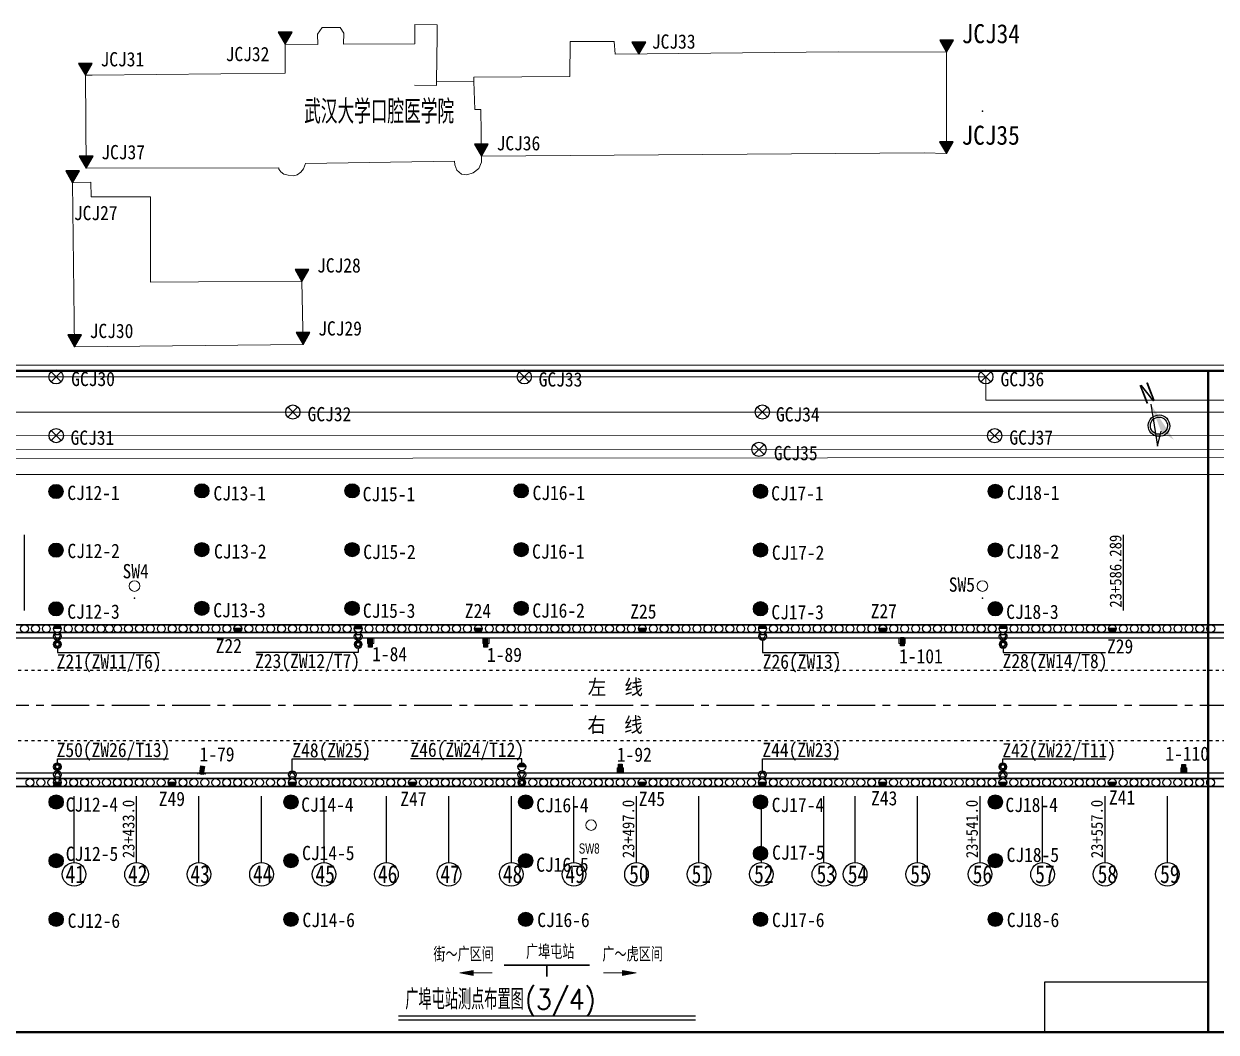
# Model space of a CAD drawing. Header units: millimetres. Extents: x 56 to 535294, y 65 to 2081451.
# Drawn here: x 1264 to 1765, y 186 to 610 of the extents above; entities that cross this region are included whole.
import ezdxf
from ezdxf.enums import TextEntityAlignment as Align

# ---------------------------------------------------------------- set-up
doc = ezdxf.new("R2010")
doc.units = ezdxf.units.MM
for name, pattern in [('238400', [0.8, 0.25, -0.3, 0.25]), ('CENTER', [50.8, 31.75, -6.35, 6.35, -6.35]), ('L1', [0])]:
    doc.linetypes.add(name, pattern=pattern)
for name, color, linetype in [('外框边线坐标标注', 7, 'Continuous'), ('桩', 5, 'Continuous'), ('桩基位置', 7, 'Continuous'), ('监测点', 7, 'Continuous')]:
    doc.layers.add(name, color=color, linetype=linetype)
doc.layers.add('监测标志', color=4, linetype='Continuous', lineweight=5)
doc.styles.get("Standard").update_dxf_attribs({"font": 'txt', "bigfont": 'gbcbig.shx'})
doc.styles.add('SZ30', font='wwtrstxt.shx', dxfattribs={"width": 0.7, "bigfont": 'hztxt.shx'})
doc.styles.add('宋体', font='')
doc.styles.get('宋体').set_extended_font_data('FangSong_GB2312')

msp = doc.modelspace()

# ---------------------------------------------------------------- hatches: boundary and pattern name
h = msp.add_hatch(color=7)
h.paths.add_polyline_path([(1373.63, 606.16), (1370.75, 606.16), (1373.63, 601.16)])
h.paths.add_polyline_path([(1376.52, 606.16), (1373.63, 606.16), (1373.63, 601.16)])
h = msp.add_hatch(color=7)
h.paths.add_polyline_path([(1522.22, 602), (1519.34, 602), (1522.22, 597)])
h.paths.add_polyline_path([(1525.11, 602), (1522.22, 602), (1522.22, 597)])
h = msp.add_hatch(color=7)
h.paths.add_polyline_path([(1651.55, 602.83), (1648.67, 602.83), (1651.55, 597.83)])
h.paths.add_polyline_path([(1654.44, 602.83), (1651.55, 602.83), (1651.55, 597.83)])
h = msp.add_hatch(color=7)
h.paths.add_polyline_path([(1289.69, 593.09), (1286.81, 593.09), (1289.69, 588.1)])
h.paths.add_polyline_path([(1292.58, 593.09), (1289.69, 593.09), (1289.69, 588.1)])
h = msp.add_hatch(color=7)
h.paths.add_polyline_path([(1456.1, 559.1), (1453.21, 559.1), (1456.1, 554.1)])
h.paths.add_polyline_path([(1458.98, 559.1), (1456.1, 559.1), (1456.1, 554.1)])
h = msp.add_hatch(color=7)
h.paths.add_polyline_path([(1651.48, 560.17), (1648.59, 560.17), (1651.48, 555.17)])
h.paths.add_polyline_path([(1654.37, 560.17), (1651.48, 560.17), (1651.48, 555.17)])
h = msp.add_hatch(color=7)
h.paths.add_polyline_path([(1290.02, 554.06), (1287.14, 554.06), (1290.02, 549.06)])
h.paths.add_polyline_path([(1292.91, 554.06), (1290.02, 554.06), (1290.02, 549.06)])
h = msp.add_hatch(color=7)
h.paths.add_polyline_path([(1284.32, 547.87), (1281.43, 547.87), (1284.32, 542.88)])
h.paths.add_polyline_path([(1287.2, 547.87), (1284.32, 547.87), (1284.32, 542.88)])
h = msp.add_hatch(color=7)
h.paths.add_polyline_path([(1380.7, 506.48), (1377.81, 506.48), (1380.7, 501.48)])
h.paths.add_polyline_path([(1383.58, 506.48), (1380.7, 506.48), (1380.7, 501.48)])
h = msp.add_hatch(color=7)
h.paths.add_polyline_path([(1285.14, 478.96), (1282.26, 478.96), (1285.14, 473.96)])
h.paths.add_polyline_path([(1288.03, 478.96), (1285.14, 478.96), (1285.14, 473.96)])
h = msp.add_hatch(color=7)
h.paths.add_polyline_path([(1285.14, 478.96), (1282.26, 478.96), (1285.14, 473.96)])
h.paths.add_polyline_path([(1288.03, 478.96), (1285.14, 478.96), (1285.14, 473.96)])
h = msp.add_hatch(color=7)
h.paths.add_polyline_path([(1381.17, 480), (1378.29, 480), (1381.17, 475)])
h.paths.add_polyline_path([(1384.06, 480), (1381.17, 480), (1381.17, 475)])
for points in [[(1280.38, 413.21, 1), (1274.39, 413.21, 1)], [(1341.61, 413.47, 1), (1335.62, 413.47, 1)], [(1404.75, 413.47, 1), (1398.76, 413.47, 1)], [(1475.78, 413.47, 1), (1469.79, 413.47, 1)], [(1576.36, 413.26, 1), (1570.38, 413.26, 1)], [(1675.02, 413.26, 1), (1669.03, 413.26, 1)], [(1280.38, 388.55, 1), (1274.39, 388.55, 1)], [(1341.61, 388.81, 1), (1335.62, 388.81, 1)], [(1404.75, 388.81, 1), (1398.76, 388.81, 1)], [(1475.78, 388.81, 1), (1469.79, 388.81, 1)], [(1576.36, 388.59, 1), (1570.38, 388.59, 1)], [(1675.02, 388.59, 1), (1669.03, 388.59, 1)], [(1280.38, 363.89, 1), (1274.39, 363.89, 1)], [(1341.61, 364.14, 1), (1335.62, 364.14, 1)], [(1404.75, 364.14, 1), (1398.76, 364.14, 1)], [(1475.78, 364.14, 1), (1469.79, 364.14, 1)], [(1576.36, 363.93, 1), (1570.38, 363.93, 1)], [(1675.02, 363.93, 1), (1669.03, 363.93, 1)], [(1352.1, 355.58, 1), (1355.38, 355.58)], [(1453.16, 355.58, 1), (1456.44, 355.58)], [(1522.06, 355.58, 1), (1525.34, 355.58)], [(1623.12, 355.58, 1), (1626.4, 355.58)], [(1719.58, 355.58, 1), (1722.86, 355.58)], [(1276.25, 290.94, 1), (1279.53, 290.94)], [(1324.46, 290.94, 1), (1327.74, 290.94)], [(1374.98, 290.94, 1), (1378.26, 290.94)], [(1425.51, 290.94, 1), (1428.79, 290.94)], [(1521.98, 290.94, 1), (1525.26, 290.94)], [(1572.5, 290.94, 1), (1575.78, 290.94)], [(1623.03, 290.94, 1), (1626.31, 290.94)], [(1673.56, 290.94, 1), (1676.84, 290.94)], [(1719.49, 290.94, 1), (1722.78, 290.94)], [(1280.4, 282.75, 1), (1274.41, 282.75, 1)], [(1379.06, 282.75, 1), (1373.07, 282.75, 1)], [(1477.71, 282.75, 1), (1471.72, 282.75, 1)], [(1576.36, 282.75, 1), (1570.38, 282.75, 1)], [(1675.02, 282.75, 1), (1669.03, 282.75, 1)], [(1280.4, 258.08, 1), (1274.41, 258.08, 1)], [(1379.06, 258.08, 1), (1373.07, 258.08, 1)], [(1477.71, 258.08, 1), (1471.72, 258.08, 1)], [(1576.36, 261.14, 1), (1570.38, 261.14, 1)], [(1675.02, 258.08, 1), (1669.03, 258.08, 1)], [(1280.4, 233.42, 1), (1274.41, 233.42, 1)], [(1379.06, 233.42, 1), (1373.07, 233.42, 1)], [(1477.71, 233.42, 1), (1471.72, 233.42, 1)], [(1576.36, 233.42, 1), (1570.38, 233.42, 1)], [(1675.02, 233.42, 1), (1669.03, 233.42, 1)]]:
    msp.add_hatch(color=7).paths.add_polyline_path(points)
h = msp.add_hatch(color=7)
edge = h.paths.add_edge_path()
edge.add_ellipse((1277.89, 355.58), major_axis=(-1.16, 1.16), ratio=1, start_angle=-135, end_angle=45, ccw=False)
edge.add_line((1279.53, 355.58), (1276.25, 355.58))
h = msp.add_hatch(color=7)
edge = h.paths.add_edge_path()
edge.add_ellipse((1404.31, 355.57), major_axis=(-1.16, 1.16), ratio=1, start_angle=-135, end_angle=45, ccw=False)
edge.add_line((1405.95, 355.57), (1402.67, 355.57))
h = msp.add_hatch(color=7)
edge = h.paths.add_edge_path()
edge.add_ellipse((1574.23, 355.58), major_axis=(-1.16, 1.16), ratio=1, start_angle=-135, end_angle=45, ccw=False)
edge.add_line((1575.87, 355.58), (1572.59, 355.58))
h = msp.add_hatch(color=7)
edge = h.paths.add_edge_path()
edge.add_ellipse((1675.29, 355.58), major_axis=(-1.16, 1.16), ratio=1, start_angle=-135, end_angle=45, ccw=False)
edge.add_line((1676.93, 355.58), (1673.65, 355.58))
h = msp.add_hatch(color=7)
edge = h.paths.add_edge_path()
edge.add_ellipse((1473.07, 297.55), major_axis=(-1.16, 1.16), ratio=1, start_angle=-135, end_angle=45, ccw=False)
edge.add_line((1474.72, 297.55), (1471.43, 297.55))
at = {"linetype": 'ByBlock', "lineweight": 25}
for points in [[(1446.96, 210.95), (1452.66, 209.91), (1452.66, 211.99)], [(1515.4, 211.99), (1515.4, 209.91), (1521.09, 210.95)]]:
    msp.add_hatch(color=5, dxfattribs=at).paths.add_polyline_path(points)

# ---------------------------------------------------------------- linework, layer by layer
at = {"color": 252, "lineweight": 0}
for p, q in [((1389.18, 608.09), (1387.18, 605.28)), ((1396.79, 608.21), (1389.18, 608.09)), ((1398.28, 605.83), (1396.79, 608.21)), ((1428.08, 609.42), (1428.06, 601.22)), ((1437.54, 609.3), (1428.08, 609.42)), ((1437.47, 604.54), (1437.54, 609.3)), ((1387.18, 605.28), (1387.34, 601.02)), ((1398.1, 601.1), (1398.28, 605.83)), ((1428.06, 601.22), (1398.1, 601.1)), ((1437.21, 585.53), (1437.47, 604.54)), ((1493.25, 587.55), (1493.41, 602.24)), ((1493.41, 602.24), (1511.89, 602.25)), ((1511.89, 602.25), (1512.25, 596.89)), ((1373.63, 601.16), (1373.58, 588.91)), ((1387.34, 601.02), (1373.63, 601.16)), ((1512.25, 596.89), (1606.02, 597.93)), ((1651.55, 597.83), (1606.02, 597.93)), ((1651.48, 555.17), (1651.55, 597.83)), ((1292.56, 588.12), (1373.58, 588.91)), ((1452.86, 587.32), (1493.25, 587.55)), ((1452.92, 585.44), (1452.86, 587.32)), ((1428.02, 583.94), (1437.18, 583.75)), ((1437.18, 583.75), (1437.21, 585.53)), ((1452.92, 585.44), (1437.21, 585.53)), ((1453.27, 573.76), (1452.92, 585.44)), ((1455.83, 573.76), (1453.27, 573.76)), ((1456.1, 554.1), (1455.83, 573.76)), ((1382.18, 551.04), (1444.72, 551.98)), ((1444.72, 551.98), (1444.99, 550.38)), ((1454.94, 548.85), (1456.13, 551.52)), ((1642.09, 555.44), (1456.1, 554.1)), ((1456.13, 551.52), (1456.1, 554.1)), ((1642.09, 555.44), (1651.48, 555.17)), ((1290.02, 549.06), (1371.02, 549.21)), ((1371.02, 549.21), (1371.03, 548.62)), ((1371.03, 548.62), (1371.83, 547.47)), ((1371.83, 547.47), (1373.03, 546.5)), ((1373.03, 546.5), (1374.87, 546.06)), ((1377.23, 545.88), (1378.74, 546.27)), ((1378.74, 546.27), (1380.2, 547.34)), ((1380.2, 547.34), (1381.4, 548.73)), ((1381.4, 548.73), (1382.18, 551.04)), ((1444.99, 550.38), (1445.71, 548.25)), ((1445.71, 548.25), (1447.74, 546.52)), ((1447.74, 546.52), (1449.99, 546.25)), ((1449.99, 546.25), (1452.62, 547.04)), ((1452.62, 547.04), (1454.94, 548.85)), ((1291.94, 543.11), (1284.32, 542.88)), ((1284.32, 542.88), (1285.14, 473.96)), ((1292.14, 536.96), (1291.94, 543.11)), ((1374.87, 546.06), (1377.23, 545.88)), ((1317.02, 536.96), (1292.14, 536.96)), ((1317.02, 501.22), (1317.02, 536.96)), ((1337.21, 501.3), (1317.02, 501.22)), ((1380.7, 501.48), (1337.21, 501.3)), ((1381.17, 475), (1380.7, 501.48)), ((1285.14, 473.96), (1381.17, 475))]:
    msp.add_line(p, q, dxfattribs=at)
at = {"color": 7}
for p, q in [((1376.52, 606.16), (1370.75, 606.16)), ((1370.75, 606.16), (1373.63, 601.16)), ((1373.63, 601.16), (1376.52, 606.16)), ((1525.11, 602), (1519.34, 602)), ((1519.34, 602), (1522.22, 597)), ((1522.22, 597), (1525.11, 602)), ((1654.44, 602.83), (1648.67, 602.83)), ((1648.67, 602.83), (1651.55, 597.83)), ((1651.55, 597.83), (1654.44, 602.83)), ((1292.58, 593.09), (1286.81, 593.09)), ((1286.81, 593.09), (1289.69, 588.1)), ((1289.69, 588.1), (1292.58, 593.09)), ((1458.98, 559.1), (1453.21, 559.1)), ((1453.21, 559.1), (1456.1, 554.1)), ((1456.1, 554.1), (1458.98, 559.1)), ((1654.37, 560.17), (1648.59, 560.17)), ((1648.59, 560.17), (1651.48, 555.17)), ((1651.48, 555.17), (1654.37, 560.17)), ((1292.91, 554.06), (1287.14, 554.06)), ((1287.14, 554.06), (1290.02, 549.06)), ((1290.02, 549.06), (1292.91, 554.06)), ((1287.2, 547.87), (1281.43, 547.87)), ((1281.43, 547.87), (1284.32, 542.88)), ((1284.32, 542.88), (1287.2, 547.87)), ((1383.58, 506.48), (1377.81, 506.48)), ((1377.81, 506.48), (1380.7, 501.48)), ((1380.7, 501.48), (1383.58, 506.48)), ((1288.03, 478.96), (1282.26, 478.96)), ((1282.26, 478.96), (1285.14, 473.96)), ((1288.03, 478.96), (1282.26, 478.96)), ((1282.26, 478.96), (1285.14, 473.96)), ((1285.14, 473.96), (1288.03, 478.96)), ((1285.14, 473.96), (1288.03, 478.96)), ((1384.06, 480), (1378.29, 480)), ((1378.29, 480), (1381.17, 475)), ((1381.17, 475), (1384.06, 480)), ((1275.26, 459.27), (1279.49, 463.51)), ((1279.49, 459.27), (1275.26, 463.51)), ((1471.98, 459.27), (1476.21, 463.51)), ((1476.21, 459.27), (1471.98, 463.51)), ((1665.9, 459.27), (1670.13, 463.51)), ((1670.13, 459.27), (1665.9, 463.51)), ((1374.72, 444.47), (1378.96, 448.71)), ((1378.96, 444.47), (1374.72, 448.71)), ((1572.01, 444.47), (1576.25, 448.71)), ((1576.25, 444.47), (1572.01, 448.71)), ((1275.31, 434.57), (1279.55, 438.8)), ((1279.55, 434.57), (1275.31, 438.8)), ((1669.64, 434.52), (1673.87, 438.75)), ((1673.87, 434.52), (1669.64, 438.75)), ((1740.11, 432.27), (1741.69, 438.49)), ((1570.6, 428.79), (1574.83, 433.02)), ((1574.83, 428.79), (1570.6, 433.02)), ((1279.53, 355.58), (1276.25, 355.58)), ((1277.9, 350.67), (1276.5, 353.13)), ((1276.5, 353.13), (1279.32, 353.12)), ((1279.32, 353.12), (1277.9, 350.67)), ((1355.38, 355.58), (1352.1, 355.58)), ((1405.95, 355.57), (1402.67, 355.57)), ((1404.32, 350.66), (1402.91, 353.11)), ((1402.91, 353.11), (1405.74, 353.1)), ((1405.74, 353.1), (1404.32, 350.66)), ((1456.44, 355.58), (1453.16, 355.58)), ((1525.34, 355.58), (1522.06, 355.58)), ((1575.87, 355.58), (1572.59, 355.58)), ((1574.24, 350.67), (1572.83, 353.13)), ((1572.83, 353.13), (1575.66, 353.12)), ((1575.66, 353.12), (1574.24, 350.67)), ((1626.4, 355.58), (1623.12, 355.58)), ((1676.93, 355.58), (1673.65, 355.58)), ((1675.29, 350.67), (1673.89, 353.13)), ((1673.89, 353.13), (1676.72, 353.12)), ((1676.72, 353.12), (1675.29, 350.67)), ((1722.86, 355.58), (1719.58, 355.58)), ((1277.91, 347.27), (1277.91, 345.57)), ((1404.32, 347.26), (1404.32, 345.56)), ((1574.24, 350.67), (1574.24, 345.57)), ((1675.3, 347.27), (1675.3, 345.57)), ((1277.91, 345.57), (1320.86, 345.57)), ((1404.32, 345.56), (1361.37, 345.56)), ((1574.24, 345.57), (1606.14, 345.57)), ((1675.3, 345.57), (1718.26, 345.57)), ((1277.91, 299.25), (1277.91, 300.95)), ((1277.91, 300.95), (1324.62, 300.95)), ((1376.63, 295.85), (1376.63, 300.95)), ((1376.63, 300.95), (1408.54, 300.95)), ((1473.04, 300.89), (1426.31, 300.89)), ((1473.04, 299.19), (1473.04, 300.89)), ((1574.15, 295.85), (1574.15, 300.95)), ((1574.15, 300.95), (1606.06, 300.95)), ((1675.21, 299.25), (1675.21, 300.95)), ((1675.21, 300.95), (1718.17, 300.95)), ((1277.9, 295.85), (1276.5, 293.39)), ((1279.32, 293.41), (1277.9, 295.85)), ((1376.63, 295.85), (1375.23, 293.39)), ((1378.05, 293.41), (1376.63, 295.85)), ((1474.72, 297.55), (1471.43, 297.55)), ((1574.15, 295.85), (1572.75, 293.39)), ((1575.57, 293.41), (1574.15, 295.85)), ((1675.21, 295.85), (1673.8, 293.39)), ((1676.63, 293.41), (1675.21, 295.85)), ((1279.53, 290.94), (1276.25, 290.94)), ((1276.5, 293.39), (1279.32, 293.41)), ((1327.74, 290.94), (1324.46, 290.94)), ((1378.26, 290.94), (1374.98, 290.94)), ((1375.23, 293.39), (1378.05, 293.41)), ((1428.79, 290.94), (1425.51, 290.94)), ((1473.08, 292.65), (1471.68, 295.1)), ((1471.68, 295.1), (1474.51, 295.09)), ((1474.51, 295.09), (1473.08, 292.65)), ((1525.26, 290.94), (1521.98, 290.94)), ((1575.78, 290.94), (1572.5, 290.94)), ((1572.75, 293.39), (1575.57, 293.41)), ((1626.31, 290.94), (1623.03, 290.94)), ((1676.84, 290.94), (1673.56, 290.94)), ((1673.8, 293.39), (1676.63, 293.41)), ((1722.78, 290.94), (1719.49, 290.94)), ((1421.22, 191.29), (1545.98, 191.29))]:
    msp.add_line(p, q, dxfattribs=at)
at = {"linetype": 'L1', "lineweight": 0}
for p, q in [((1289.69, 588.1), (1292.56, 588.12)), ((1290.02, 549.06), (1289.69, 588.1))]:
    msp.add_line(p, q, dxfattribs=at)
at = {"color": 4, "lineweight": 0}
for p, q in [((1072.12, 466.32), (2179.92, 466.32)), ((1726.87, 466.32), (2179.92, 466.32)), ((1072.12, 461.39), (1668.02, 461.39)), ((1668.02, 461.39), (1668, 451.52)), ((1668, 451.52), (2183.69, 451.52)), ((1072.12, 446.59), (2183.69, 446.59)), ((1072.12, 436.71), (2100.34, 436.58)), ((1072.12, 430.82), (2084.62, 430.99)), ((1072.12, 426.94), (2069.14, 427.7)), ((1072.12, 420.28), (2153.27, 420.28))]:
    msp.add_line(p, q, dxfattribs=at)
at = {"color": 7, "lineweight": 40}
for p, q in [((1205.71, 463.95), (1761.49, 463.95)), ((1761.49, 463.95), (2317.28, 463.95)), ((1761.49, 186.06), (1761.49, 463.95)), ((1761.49, 463.95), (1761.49, 186.06)), ((1761.49, 186.06), (1205.71, 186.06)), ((2317.28, 186.06), (1761.49, 186.06))]:
    msp.add_line(p, q, dxfattribs=at)
at = {"color": 7, "extrusion": (2e-16, 2e-16, -1)}
msp.add_line((1737.31, 449.87), (1740.11, 432.27), dxfattribs=at)
for p, q in [((1408.68, 351.27), (1410.22, 351.27)), ((1408.68, 347.86), (1408.68, 351.27)), ((1408.68, 350.61), (1409.28, 351.27)), ((1408.68, 350.06), (1409.78, 351.27)), ((1408.68, 349.51), (1410.22, 351.21)), ((1410.22, 351.27), (1410.22, 347.86)), ((1457.17, 351.27), (1458.7, 351.27)), ((1457.17, 347.86), (1457.17, 351.27)), ((1457.17, 350.61), (1457.76, 351.27)), ((1457.17, 350.06), (1458.26, 351.27)), ((1457.17, 349.51), (1458.7, 351.21)), ((1458.7, 351.27), (1458.7, 347.86)), ((1632.22, 351.8), (1633.75, 351.8)), ((1632.22, 348.39), (1632.22, 351.8)), ((1632.22, 351.14), (1632.82, 351.8)), ((1632.22, 350.59), (1633.31, 351.8)), ((1632.22, 350.04), (1633.75, 351.74)), ((1632.22, 349.49), (1633.75, 351.19)), ((1633.75, 351.8), (1633.75, 348.39)), ((1408.68, 348.96), (1410.22, 350.66)), ((1408.68, 348.41), (1410.22, 350.11)), ((1410.22, 347.86), (1408.68, 347.86)), ((1408.69, 347.86), (1410.22, 349.56)), ((1409.18, 347.86), (1410.22, 349.02)), ((1409.67, 347.86), (1410.22, 348.47)), ((1457.17, 348.96), (1458.7, 350.66)), ((1457.17, 348.41), (1458.7, 350.11)), ((1457.17, 347.86), (1458.7, 349.56)), ((1458.7, 347.86), (1457.17, 347.86)), ((1457.66, 347.86), (1458.7, 349.02)), ((1458.15, 347.86), (1458.7, 348.47)), ((1632.22, 348.94), (1633.75, 350.64)), ((1633.75, 348.39), (1632.22, 348.39)), ((1632.23, 348.39), (1633.75, 350.09)), ((1632.72, 348.39), (1633.75, 349.54)), ((1633.21, 348.39), (1633.75, 348.99)), ((1337.72, 294.55), (1338.19, 297.93)), ((1337.72, 294.55), (1339.47, 296.03)), ((1337.8, 295.09), (1339.55, 296.57)), ((1337.87, 295.64), (1339.62, 297.11)), ((1337.95, 296.18), (1339.7, 297.66)), ((1338.02, 296.72), (1339.27, 297.78)), ((1338.1, 297.27), (1338.78, 297.85)), ((1338.19, 297.93), (1339.71, 297.72)), ((1339.71, 297.72), (1339.24, 294.34)), ((1513.68, 298.7), (1515.21, 298.7)), ((1513.68, 295.29), (1513.68, 298.7)), ((1513.68, 298.04), (1514.28, 298.7)), ((1513.68, 297.49), (1514.77, 298.7)), ((1513.68, 296.94), (1515.21, 298.64)), ((1513.68, 296.39), (1515.21, 298.09)), ((1513.68, 295.84), (1515.21, 297.55)), ((1513.68, 295.29), (1515.21, 297)), ((1514.18, 295.29), (1515.21, 296.45)), ((1514.67, 295.29), (1515.21, 295.9)), ((1515.21, 298.7), (1515.21, 295.29)), ((1750.44, 298.48), (1751.98, 298.48)), ((1750.44, 295.06), (1750.44, 298.48)), ((1750.44, 297.81), (1751.04, 298.48)), ((1750.44, 297.26), (1751.54, 298.48)), ((1750.44, 296.71), (1751.98, 298.42)), ((1750.44, 296.16), (1751.98, 297.87)), ((1750.44, 295.61), (1751.98, 297.32)), ((1750.45, 295.06), (1751.98, 296.77)), ((1750.94, 295.06), (1751.98, 296.22)), ((1751.43, 295.06), (1751.98, 295.67)), ((1751.98, 298.48), (1751.98, 295.06)), ((1339.24, 294.34), (1337.72, 294.55)), ((1338.21, 294.48), (1339.4, 295.48)), ((1338.7, 294.41), (1339.32, 294.94)), ((1515.21, 295.29), (1513.68, 295.29)), ((1751.98, 295.06), (1750.44, 295.06)), ((1692.86, 186.06), (1692.86, 207.13)), ((1692.86, 207.13), (1761.49, 207.13)), ((1761.49, 207.13), (1761.49, 186.06)), ((1761.49, 186.06), (1692.86, 186.06))]:
    msp.add_line(p, q)
at = {"color": 5, "lineweight": 30, "extrusion": (-2e-16, 2e-16, -1)}
msp.add_line((1465.66, 214.2), (1501.53, 214.2), dxfattribs=at)
at = {"color": 5, "lineweight": 30}
msp.add_line((1483.6, 214.2), (1483.6, 209.43), dxfattribs=at)
at = {"color": 7, "lineweight": -3}
msp.add_line((1421.22, 192.97), (1545.98, 192.97), dxfattribs=at)
at = {"lineweight": 0}
for centre in [(1277.91, 348.97), (1404.32, 348.96), (1675.3, 348.97), (1277.91, 297.55), (1675.21, 297.55), (1473.09, 290.94)]:
    msp.add_circle(centre, 1.37, dxfattribs=at)
at = {"color": 7, "extrusion": (2e-16, 2e-16, -1)}
for major_axis, start_param, end_param in [((1.83, 4.12), 3.926991, 10.210176), ((-3.3, 1.46), 5.497787, 11.780972)]:
    msp.add_ellipse((1740.78, 440.85), major_axis=major_axis, ratio=1, start_param=start_param, end_param=end_param, dxfattribs=at)
for p in [(1666.61, 572.95), (1310.33, 368.33), (1666.61, 368.33)]:
    msp.add_point(p)
msp.add_solid([(-1747.04, 434.94), (-1741.69, 438.49), (-1737.31, 449.87)], dxfattribs=at)
at = {"layer": '外框边线坐标标注', "color": 5}
for p, q in [((1264, 395.03), (1264, 363.24)), ((1725.78, 395.03), (1725.78, 363.25)), ((1284.94, 257.33), (1284.94, 285.22)), ((1311.19, 257.33), (1311.19, 285.22)), ((1337.41, 257.33), (1337.41, 285.22)), ((1363.7, 257.33), (1363.7, 285.22)), ((1389.95, 257.33), (1389.95, 285.22)), ((1416.19, 257.33), (1416.19, 285.22)), ((1442.45, 257.33), (1442.45, 285.22)), ((1468.7, 257.33), (1468.7, 285.22)), ((1494.96, 257.33), (1494.96, 285.22)), ((1521.25, 257.33), (1521.25, 285.22)), ((1547.49, 257.33), (1547.49, 285.22)), ((1573.74, 257.33), (1573.74, 285.22)), ((1599.99, 257.33), (1599.99, 285.22)), ((1613.12, 257.33), (1613.12, 285.22)), ((1639.36, 257.33), (1639.36, 285.22)), ((1665.61, 257.33), (1665.61, 285.22)), ((1691.87, 257.33), (1691.87, 285.22)), ((1718.12, 257.33), (1718.12, 285.22)), ((1744.34, 257.33), (1744.34, 285.22))]:
    msp.add_line(p, q, dxfattribs=at)
at = {"layer": '外框边线坐标标注', "color": 7, "lineweight": 30}
for p, q in [((1072.12, 357.22), (1951.96, 357.22)), ((1289.28, 353.94), (1072.12, 353.94)), ((1955.24, 353.94), (1289.28, 353.94)), ((1072.12, 292.58), (1959.67, 292.58)), ((1956.39, 289.3), (1072.12, 289.3))]:
    msp.add_line(p, q, dxfattribs=at)
at = {"layer": '外框边线坐标标注', "color": 252}
for p, q in [((2002.49, 351.64), (1072.12, 351.65)), ((2002.49, 351.64), (1072.12, 351.65)), ((1459.76, 353.94), (1459.76, 353.94)), ((1459.76, 353.94), (1459.76, 353.94)), ((1472.88, 353.94), (1472.88, 353.94)), ((1472.88, 353.94), (1472.88, 353.94)), ((1486.01, 353.94), (1486.01, 353.94)), ((1486.01, 353.94), (1486.01, 353.94)), ((1511.6, 353.94), (1511.6, 353.94)), ((1511.6, 353.94), (1511.6, 353.94)), ((2002.49, 294.85), (1072.12, 294.87)), ((2002.49, 294.85), (1072.12, 294.87))]:
    msp.add_line(p, q, dxfattribs=at)
at = {"layer": '外框边线坐标标注', "color": 30, "linetype": 'CENTER', "ltscale": 0.5}
msp.add_line((2002.49, 323.26), (1072.12, 323.26), dxfattribs=at)
at = {"layer": '外框边线坐标标注', "color": 0}
msp.add_line((1072.12, 289.3), (1956.39, 289.3), dxfattribs=at)
at = {"layer": '外框边线坐标标注', "color": 7}
for centre in [(1277.38, 461.39), (1474.09, 461.39), (1668.02, 461.39), (1376.84, 446.59), (1574.13, 446.59), (1277.43, 436.69), (1671.76, 436.64), (1572.72, 430.9), (1277.38, 413.21), (1338.62, 413.47), (1401.76, 413.47), (1472.79, 413.47), (1573.37, 413.26), (1672.02, 413.26), (1277.38, 388.55), (1338.62, 388.81), (1401.76, 388.81), (1472.79, 388.81), (1573.37, 388.59), (1672.02, 388.59), (1277.38, 363.89), (1338.62, 364.14), (1401.76, 364.14), (1472.79, 364.14), (1573.37, 363.93), (1672.02, 363.93), (1277.41, 282.75), (1376.06, 282.75), (1474.72, 282.75), (1573.37, 282.75), (1672.02, 282.75), (1277.41, 258.08), (1376.06, 258.08), (1474.72, 258.08), (1573.37, 261.14), (1672.02, 258.08), (1277.41, 233.42), (1376.06, 233.42), (1474.72, 233.42), (1573.37, 233.42), (1672.02, 233.42)]:
    msp.add_circle(centre, 2.99, dxfattribs=at)
at = {"layer": '外框边线坐标标注', "color": 40}
for centre in [(1264.11, 355.58), (1268.71, 355.58), (1273.3, 355.58), (1277.89, 355.58), (1282.49, 355.58), (1287.08, 355.58), (1291.67, 355.58), (1296.27, 355.58), (1299.74, 355.58), (1303.22, 355.58), (1307.81, 355.58), (1312.4, 355.58), (1317, 355.58), (1321.59, 355.58), (1326.18, 355.58), (1330.78, 355.58), (1335.37, 355.58), (1339.96, 355.58), (1344.56, 355.58), (1349.15, 355.58), (1353.74, 355.58), (1358.34, 355.58), (1362.93, 355.58), (1367.52, 355.58), (1372.12, 355.58), (1376.71, 355.58), (1381.3, 355.58), (1385.9, 355.58), (1390.49, 355.58), (1395.08, 355.58), (1399.68, 355.58), (1404.27, 355.58), (1404.31, 355.57), (1408.87, 355.58), (1413.46, 355.58), (1418.05, 355.58), (1422.65, 355.58), (1427.24, 355.58), (1431.83, 355.58), (1436.43, 355.58), (1441.02, 355.58), (1445.61, 355.58), (1450.21, 355.58), (1675.29, 355.58), (1473.07, 297.55), (1277.89, 290.94)]:
    msp.add_circle(centre, 1.64, dxfattribs=at)
at = {"layer": '外框边线坐标标注', "color": 252}
for centre in [(1454.8, 355.58), (1454.8, 355.58), (1454.8, 355.58), (1454.8, 355.58), (1454.8, 355.58), (1459.39, 355.58), (1463.99, 355.58), (1468.58, 355.58), (1473.17, 355.58), (1477.77, 355.58), (1482.36, 355.58), (1486.95, 355.58), (1491.55, 355.58), (1496.14, 355.58), (1500.73, 355.58), (1505.33, 355.58), (1509.92, 355.58), (1514.52, 355.58), (1519.11, 355.58), (1523.7, 355.58), (1523.7, 355.58), (1523.7, 355.58), (1523.7, 355.58), (1523.7, 355.58), (1523.7, 355.58), (1528.3, 355.58), (1532.89, 355.58), (1537.48, 355.58), (1542.08, 355.58), (1546.67, 355.58), (1551.26, 355.58), (1555.86, 355.58), (1560.45, 355.58), (1565.04, 355.58), (1569.64, 355.58), (1574.23, 355.58), (1578.82, 355.58), (1583.42, 355.58), (1588.01, 355.58), (1592.6, 355.58), (1597.2, 355.58), (1601.79, 355.58), (1606.38, 355.58), (1610.98, 355.58), (1615.57, 355.58), (1620.17, 355.58), (1624.76, 355.58), (1624.76, 355.58), (1624.76, 355.58), (1624.76, 355.58), (1624.76, 355.58), (1624.76, 355.58), (1624.76, 355.58), (1629.35, 355.58), (1633.95, 355.58), (1638.54, 355.58), (1643.13, 355.58), (1647.73, 355.58), (1652.32, 355.58), (1656.91, 355.58), (1661.51, 355.58), (1666.1, 355.58), (1670.69, 355.58), (1679.88, 355.58), (1684.47, 355.58), (1689.07, 355.58), (1693.66, 355.58), (1698.25, 355.58), (1702.85, 355.58), (1707.44, 355.58), (1712.03, 355.58), (1716.63, 355.58), (1721.22, 355.58), (1721.22, 355.58), (1721.22, 355.58), (1721.22, 355.58), (1721.22, 355.58), (1721.22, 355.58), (1721.22, 355.58), (1721.22, 355.58), (1725.82, 355.58), (1730.41, 355.58), (1735, 355.58), (1739.6, 355.58), (1744.19, 355.58), (1748.78, 355.58), (1753.38, 355.58), (1757.97, 355.58), (1762.56, 355.58), (1266.38, 290.94), (1270.97, 290.94), (1275.57, 290.94), (1275.57, 290.94), (1280.16, 290.94), (1280.16, 290.94), (1284.75, 290.94), (1289.35, 290.94), (1293.94, 290.94), (1298.54, 290.94), (1303.13, 290.94), (1307.72, 290.94), (1312.32, 290.94), (1316.91, 290.94), (1321.5, 290.94), (1326.1, 290.94), (1326.1, 290.94), (1326.1, 290.94), (1330.69, 290.94), (1335.28, 290.94), (1339.88, 290.94), (1344.47, 290.94), (1349.06, 290.94), (1353.66, 290.94), (1358.25, 290.94), (1362.84, 290.94), (1367.44, 290.94), (1372.03, 290.94), (1376.62, 290.94), (1376.62, 290.94), (1381.22, 290.94), (1385.81, 290.94), (1390.4, 290.94), (1395, 290.94), (1399.59, 290.94), (1404.19, 290.94), (1408.78, 290.94), (1413.37, 290.94), (1417.97, 290.94), (1422.56, 290.94), (1427.15, 290.94), (1427.15, 290.94), (1427.15, 290.94), (1427.15, 290.94), (1431.75, 290.94), (1431.75, 290.94), (1436.34, 290.94), (1440.93, 290.94), (1445.53, 290.94), (1450.12, 290.94), (1454.71, 290.94), (1459.31, 290.94), (1463.9, 290.94), (1468.49, 290.94), (1477.68, 290.94), (1482.27, 290.94), (1486.87, 290.94), (1491.46, 290.94), (1496.05, 290.94), (1500.65, 290.94), (1505.24, 290.94), (1509.84, 290.94), (1514.43, 290.94), (1519.02, 290.94), (1523.62, 290.94), (1523.62, 290.94), (1523.62, 290.94), (1523.62, 290.94), (1523.62, 290.94), (1528.21, 290.94), (1532.8, 290.94), (1537.4, 290.94), (1541.99, 290.94), (1546.58, 290.94), (1551.18, 290.94), (1555.77, 290.94), (1560.36, 290.94), (1564.96, 290.94), (1569.55, 290.94), (1574.14, 290.94), (1574.14, 290.94), (1574.14, 290.94), (1578.74, 290.94), (1583.33, 290.94), (1587.92, 290.94), (1592.52, 290.94), (1597.11, 290.94), (1601.7, 290.94), (1606.3, 290.94), (1610.89, 290.94), (1615.49, 290.94), (1620.08, 290.94), (1624.67, 290.94), (1624.67, 290.94), (1624.67, 290.94), (1624.67, 290.94), (1624.67, 290.94), (1624.67, 290.94), (1629.27, 290.94), (1633.86, 290.94), (1638.45, 290.94), (1643.05, 290.94), (1647.64, 290.94), (1652.23, 290.94), (1656.83, 290.94), (1661.42, 290.94), (1666.01, 290.94), (1670.61, 290.94), (1675.2, 290.94), (1679.79, 290.94), (1684.39, 290.94), (1688.98, 290.94), (1693.57, 290.94), (1698.17, 290.94), (1702.76, 290.94), (1707.35, 290.94), (1711.95, 290.94), (1716.54, 290.94), (1721.14, 290.94), (1721.14, 290.94), (1721.14, 290.94), (1721.14, 290.94), (1721.14, 290.94), (1721.14, 290.94), (1721.14, 290.94), (1721.14, 290.94), (1721.14, 290.94), (1725.73, 290.94), (1730.32, 290.94), (1734.92, 290.94), (1739.51, 290.94), (1744.1, 290.94), (1748.7, 290.94), (1753.29, 290.94), (1757.88, 290.94), (1762.48, 290.94)]:
    msp.add_circle(centre, 1.64, dxfattribs=at)
at = {"layer": '外框边线坐标标注', "color": 30}
msp.add_circle((1675.29, 355.58), 1.64, dxfattribs=at)
at = {"layer": '外框边线坐标标注', "color": 5}
for centre in [(1284.94, 252.37), (1311.19, 252.37), (1337.41, 252.37), (1363.7, 252.37), (1389.95, 252.37), (1416.19, 252.37), (1442.45, 252.37), (1468.7, 252.37), (1494.96, 252.37), (1521.25, 252.37), (1547.49, 252.37), (1573.74, 252.37), (1599.99, 252.37), (1613.12, 252.37), (1639.36, 252.37), (1665.61, 252.37), (1691.87, 252.37), (1718.12, 252.37), (1744.34, 252.37)]:
    msp.add_circle(centre, 4.96, dxfattribs=at)
at = {"layer": '桩', "color": 30, "linetype": '238400', "ltscale": 5}
for p, q in [((2002.49, 338.03), (1168.01, 338.03)), ((2002.49, 308.5), (1168.01, 308.5))]:
    msp.add_line(p, q, dxfattribs=at)
at = {"layer": '桩基位置', "color": 7}
for centre, radius in [((1277.89, 355.58), 1.64), ((1353.74, 355.58), 1.64), ((1404.31, 355.57), 1.64), ((1454.8, 355.58), 1.64), ((1523.7, 355.58), 1.64), ((1574.23, 355.58), 1.64), ((1624.76, 355.58), 1.64), ((1675.29, 355.58), 1.64), ((1721.22, 355.58), 1.64), ((1277.91, 352.31), 1.63), ((1404.32, 352.29), 1.63), ((1574.24, 352.31), 1.63), ((1675.3, 352.31), 1.63), ((1277.91, 294.22), 1.63), ((1376.64, 294.22), 1.63), ((1473.07, 297.55), 1.64), ((1473.09, 294.28), 1.63), ((1574.16, 294.22), 1.63), ((1675.21, 294.22), 1.63), ((1277.89, 290.94), 1.64), ((1326.1, 290.94), 1.64), ((1376.62, 290.94), 1.64), ((1427.15, 290.94), 1.64), ((1523.62, 290.94), 1.64), ((1574.14, 290.94), 1.64), ((1624.67, 290.94), 1.64), ((1675.2, 290.94), 1.64), ((1721.14, 290.94), 1.64)]:
    msp.add_circle(centre, radius, dxfattribs=at)
at = {"layer": '监测标志', "color": 5, "lineweight": 20}
for p, q in [((1446.96, 210.95, 0), (1452.66, 211.99, 0)), ((1452.66, 209.91, 0), (1446.96, 210.95, 0)), ((1452.66, 209.91, 0), (1452.66, 211.99, 0)), ((1452.66, 210.95), (1460.61, 210.95)), ((1515.4, 210.95), (1507.45, 210.95)), ((1515.4, 209.91, 0), (1515.4, 211.99, 0)), ((1521.09, 210.95, 0), (1515.4, 211.99, 0)), ((1515.4, 209.91, 0), (1521.09, 210.95, 0))]:
    msp.add_line(p, q, dxfattribs=at)
at = {"layer": '监测点', "lineweight": 0}
for p, q in [((1408.19, 349.34), (1408.19, 351.65)), ((1410.82, 349.34), (1410.82, 351.65)), ((1456.67, 349.34), (1456.67, 351.65)), ((1459.3, 349.34), (1459.3, 351.65)), ((1631.55, 349.34), (1631.55, 351.64)), ((1634.18, 349.34), (1634.18, 351.64)), ((1410.82, 349.34), (1408.19, 349.34)), ((1459.3, 349.34), (1456.67, 349.34)), ((1634.18, 349.34), (1631.55, 349.34)), ((1513.16, 294.86), (1513.16, 297.16)), ((1515.79, 297.16), (1513.16, 297.16)), ((1513.17, 295.97), (1513.17, 295.42)), ((1513.17, 295.97), (1513.17, 295.42)), ((1515.79, 294.86), (1515.79, 297.16)), ((1749.93, 294.85), (1749.93, 297.15)), ((1752.56, 297.15), (1749.93, 297.15)), ((1749.94, 295.97), (1749.94, 295.41)), ((1749.94, 295.97), (1749.94, 295.41)), ((1752.56, 294.85), (1752.56, 297.15)), ((1336.95, 294.49), (1337, 294.89)), ((1340.27, 294.49), (1337, 294.89))]:
    msp.add_line(p, q, dxfattribs=at)
for centre, radius in [((1310.33, 373.48), 2.22), ((1666.61, 373.48), 2.22), ((1277.91, 348.97), 1.7), ((1404.32, 348.96), 1.7), ((1675.3, 348.97), 1.7), ((1277.91, 297.55), 1.7), ((1675.21, 297.55), 1.7), ((1473.09, 290.94), 1.7), ((1502.18, 273.04), 2.22)]:
    msp.add_circle(centre, radius, dxfattribs=at)
at = {"layer": '监测点', "lineweight": 30}
for centre in [(1277.91, 348.97), (1404.32, 348.96), (1675.3, 348.97), (1277.91, 297.55), (1675.21, 297.55), (1473.09, 290.94)]:
    msp.add_circle(centre, 0.872, dxfattribs=at)

# ---------------------------------------------------------------- texts
at = {"color": 7, "style": '宋体', "width": 0.9}
for s, height, p in [('JCJ34', 8, (1657.88, 601.55, -104.92)), ('JCJ33', 6, (1527.7, 599.26, -104.92)), ('JCJ31', 6, (1296.03, 591.82, -104.92)), ('JCJ32', 6, (1348.62, 594, -104.92)), ('JCJ35', 8, (1657.81, 558.89, -104.92)), ('JCJ36', 6, (1462.45, 556.53, -104.92)), ('JCJ37', 6, (1296.36, 552.78, -104.92)), ('JCJ27', 6, (1284.86, 527.22, -104.92)), ('JCJ28', 6, (1387.03, 505.2, -104.92)), ('JCJ30', 6, (1291.48, 477.68, -104.92)), ('JCJ29', 6, (1387.51, 478.72, -104.92)), ('GCJ30', 6, (1283.73, 457.5)), ('GCJ33', 6, (1480.15, 457.29)), ('GCJ36', 6, (1674.21, 457.41)), ('GCJ32', 6, (1383.05, 442.7)), ('GCJ34', 6, (1579.86, 442.61)), ('GCJ31', 6, (1283.46, 432.8)), ('GCJ37', 6, (1677.92, 432.87)), ('GCJ35', 6, (1579, 426.33)), ('CJ12-1', 6, (1282.07, 409.63, -104.92)), ('CJ13-1', 6, (1343.49, 409.45, -104.92)), ('CJ15-1', 6, (1406.21, 409.09, -104.92)), ('CJ16-1', 6, (1477.58, 409.62, -104.92)), ('CJ17-1', 6, (1577.83, 409.45, -104.92)), ('CJ18-1', 6, (1676.94, 409.67, -104.92)), ('CJ12-2', 6, (1282.13, 385.24, -104.92)), ('CJ13-2', 6, (1343.74, 385.04)), ('CJ15-2', 6, (1406.43, 384.84)), ('CJ16-1', 6, (1477.39, 384.99, -104.92)), ('CJ18-2', 6, (1676.79, 385.01, -104.92)), ('CJ17-2', 6, (1578.14, 384.5, -104.92)), ('SW4', 6, (1305.3, 376.73)), ('SW5', 6, (1652.46, 371.1)), ('CJ12-3', 6, (1282.07, 359.75, -104.92)), ('CJ13-3', 6, (1343.41, 360.34)), ('CJ15-3', 6, (1406.3, 360.13, -104.92)), ('Z24', 6, (1449.14, 360.05, -104.92)), ('CJ16-2', 6, (1477.49, 360.2, -104.92)), ('Z25', 6, (1518.63, 359.79, -104.92)), ('Z27', 6, (1619.66, 359.96, -104.92)), ('CJ18-3', 6, (1676.6, 359.66, -104.92)), ('CJ17-3', 6, (1577.94, 359.49, -104.92)), ('Z22', 6, (1344.44, 345.35, -104.92)), ('Z29', 6, (1718.96, 345.16, -104.92)), ('Z23(ZW12/T7)', 6, (1361.01, 339.01, -104.92)), ('1-84', 6, (1410.18, 341.91, -104.92)), ('1-89', 6, (1458.43, 341.62, -104.92)), ('1-101', 6, (1631.59, 341, -104.92)), ('Z21(ZW11/T6)', 6, (1277.62, 338.82, -104.92)), ('Z26(ZW13)', 6, (1574.31, 338.73, -104.92)), ('Z28(ZW14/T8)', 6, (1675.08, 338.99, -104.92)), ('1-79', 6, (1337.66, 299.8, -104.92)), ('Z48(ZW25)', 6, (1376.65, 301.51, -104.92)), ('Z46(ZW24/T12)', 6, (1426.29, 301.72, -104.92)), ('Z44(ZW23)', 6, (1574.15, 301.63, -104.92)), ('1-110', 6, (1743.47, 300.06, -104.92)), ('1-92', 6, (1513.01, 299.64, -104.92)), ('Z49', 6, (1320.53, 281.07, -104.92)), ('Z47', 6, (1422.01, 281.04, -104.92)), ('Z45', 6, (1522.21, 281.07, -104.92)), ('Z43', 6, (1619.83, 281.34, -104.92)), ('Z41', 6, (1719.77, 281.66, -104.92)), ('CJ12-4', 6, (1281.41, 278.69, -104.92)), ('CJ14-4', 6, (1380.37, 278.64, -104.92)), ('CJ16-4', 6, (1479.11, 278.42, -104.92)), ('CJ17-4', 6, (1578.08, 278.53, -104.92)), ('CJ18-4', 6, (1676.28, 278.55, -104.92)), ('CJ12-5', 6, (1281.44, 258, -104.92)), ('CJ14-5', 6, (1380.74, 258.33, -104.92)), ('CJ17-5', 6, (1578.25, 258.52, -104.92)), ('CJ18-5', 6, (1676.76, 257.55, -104.92)), ('CJ16-5', 6, (1479.09, 253.44, -104.92)), ('CJ12-6', 6, (1282.24, 229.87, -104.92)), ('CJ14-6', 6, (1380.89, 230.2, -104.92)), ('CJ16-6', 6, (1479.55, 230.2, -104.92)), ('CJ17-6', 6, (1578.2, 230.2, -104.92)), ('CJ18-6', 6, (1676.85, 230.2, -104.92))]:
    msp.add_text(s, height=height, dxfattribs=at).set_placement(p)
at = {"color": 0, "style": '宋体', "width": 0.9}
msp.add_text('N', height=8.26, rotation=21.0547, dxfattribs=at).set_placement((1734.97, 449.8))
at = {"color": 5, "style": '宋体', "width": 0.9}
for s, p in [('左  线', (1523.94, 327.83, 80.22)), ('右  线', (1523.83, 312.02, 80.22))]:
    msp.add_text(s, height=6.298, dxfattribs=at).set_placement(p, align=Align.RIGHT)
at = {"color": 7, "style": '宋体'}
for s, height, rotation, width, p in [('Z50(ZW26/T13)', 6, 360, 0.9, (1277.62, 301.64, -104.92)), ('Z42(ZW22/T11)', 6, 360, 0.9, (1674.99, 301.47, -104.92)), ('街～广区间', 5.314, 0.2218, 0.7, (1435.94, 216.26, 0)), ('广埠屯站', 5.314, 0.2218, 0.7, (1474.86, 217.3, 0)), ('广～虎区间', 5.314, 0.2218, 0.7, (1506.96, 216.26, 0))]:
    msp.add_text(s, height=height, rotation=rotation, dxfattribs=dict(at, width=width)).set_placement(p)
at = {"color": 7, "width": 0.9}
for s, p in [('(3/4)', (1474.43, 195.57)), ('广埠屯站测点布置图', (1424.11, 195.57))]:
    msp.add_text(s, height=8.535, dxfattribs=at).set_placement(p)
at = {"layer": '外框边线坐标标注', "color": 5, "style": '宋体'}
for s, height, rotation, width, p in [('23+586.289', 5, 90.1409, 0.9, (1725.07, 364.43)), ('23+433.0', 5, 90.1409, 0.9, (1310.3, 259.17)), ('23+497.0', 5, 90.1409, 0.9, (1520.35, 259.17)), ('23+541.0', 5, 90.1409, 0.9, (1664.72, 259.17)), ('23+557.0', 5, 90.1409, 0.9, (1717.22, 259.17)), ('41', 7.5, 0.1409, 0.8, (1281.36, 248.7)), ('42', 7.5, 0.1409, 0.8, (1307.61, 248.7)), ('43', 7.5, 0.1409, 0.8, (1333.83, 248.7)), ('44', 7.5, 0.1409, 0.8, (1360.12, 248.7)), ('45', 7.5, 0.1409, 0.8, (1386.36, 248.7)), ('46', 7.5, 0.1409, 0.8, (1412.61, 248.7)), ('47', 7.5, 0.1409, 0.8, (1438.87, 248.7)), ('48', 7.5, 0.1409, 0.8, (1465.12, 248.7)), ('49', 7.5, 0.1409, 0.8, (1491.38, 248.7)), ('50', 7.5, 0.1409, 0.8, (1518.17, 248.7)), ('51', 7.5, 0.1409, 0.8, (1544.42, 248.7)), ('52', 7.5, 0.1409, 0.8, (1570.67, 248.7)), ('53', 7.5, 0.1409, 0.8, (1596.92, 248.7)), ('54', 7.5, 0.1409, 0.8, (1610.04, 248.7)), ('55', 7.5, 0.1409, 0.8, (1636.29, 248.7)), ('56', 7.5, 0.1409, 0.8, (1662.54, 248.7)), ('57', 7.5, 0.1409, 0.8, (1688.79, 248.7)), ('58', 7.5, 0.1409, 0.8, (1715.04, 248.7)), ('59', 7.5, 0.1409, 0.8, (1741.26, 248.7))]:
    msp.add_text(s, height=height, rotation=rotation, dxfattribs=dict(at, width=width)).set_placement(p)
at = {"layer": '监测点', "lineweight": 0, "style": 'SZ30', "width": 0.7}
for s, height, rotation, p in [('武汉大学口腔医学院', 10, 0, (1381.61, 567.76)), ('SW8', 4.295, 360, (1497.01, 261.07))]:
    msp.add_text(s, height=height, rotation=rotation, dxfattribs=at).set_placement(p)

doc.saveas('drawing.dxf')
